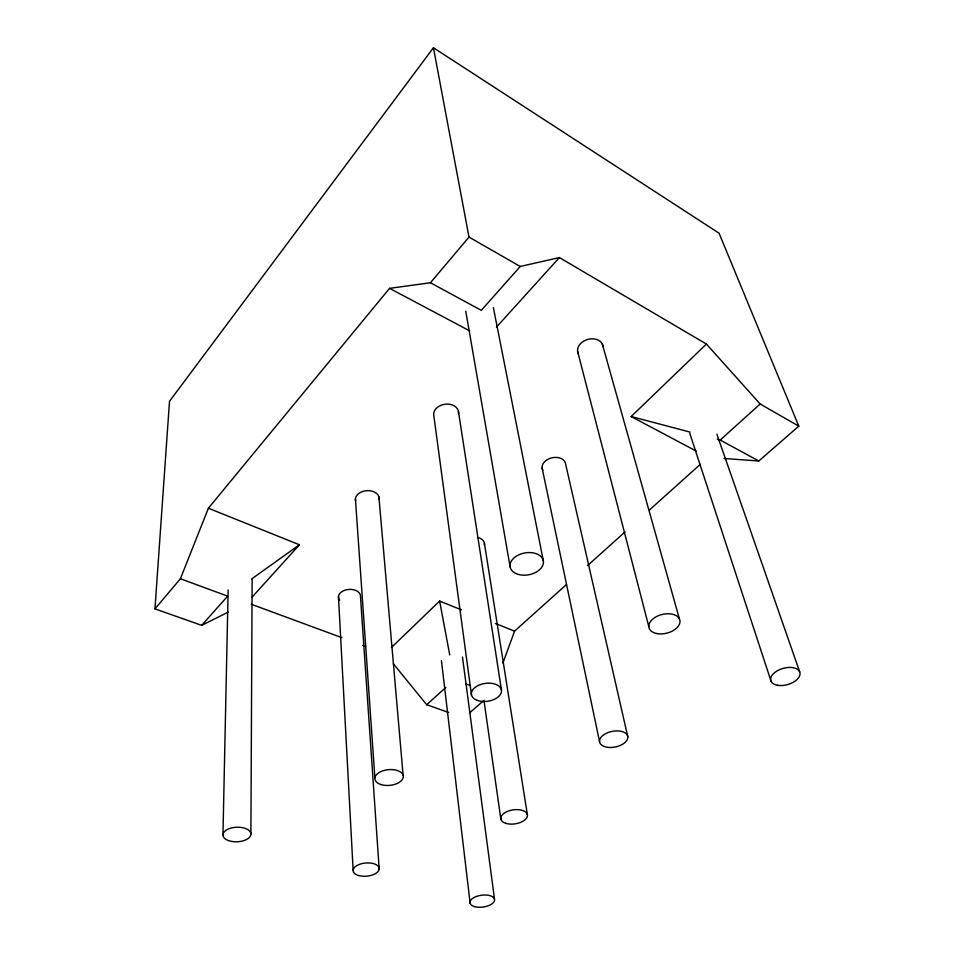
<?xml version="1.0" encoding="UTF-8"?>
<svg xmlns="http://www.w3.org/2000/svg" width="955" height="955" viewBox="0 0 955 955"><rect width="100%" height="100%" fill="white"/><g stroke="black" fill="none" stroke-linecap="round" stroke-linejoin="round"><path stroke-width="1.43" d="M250.89 834.145A13.979 7.282 -2.4 0 0 230.024 828.379A13.979 7.282 -2.4 0 0 229.845 841.009A13.979 7.282 -2.4 0 0 250.89 834.145L252.132 579.709M222.957 834.98L228.138 589.987M228.376 612.024L201.696 625.358L154.961 608.872L169.501 401.291L433.439 47.75L719.055 233.199L798.798 426.157L758.795 460.99L724.009 458.495M502.939 663.033L514.554 631.16L566.518 584.484M154.961 608.872L180.411 578.742L208.393 508.215L389.568 288.362L430.442 282.74L481.296 310.351L520.248 266.469L559.403 257.575L706.413 344.051L760.156 404.001L798.798 426.157M430.442 282.74L469.001 237.091L433.439 47.75M201.696 625.358L227.636 596.147L180.411 578.742M251.989 597.221L299.44 544.78L208.393 508.215M496.469 327.111L559.403 257.575M391.514 647.418L439.622 601.065L461.42 609.827M696.326 451.13L631.16 416.547L706.413 344.051M393.412 663.821L426.682 704.718L445.878 687.421M717.324 439.276L720.201 440.04L760.156 404.001M587.528 565.611L625.131 531.84M649.46 509.994L700.325 464.309M469.478 712.979L484.006 700.325M251.571 579.028L299.44 544.78M631.16 416.547L690.035 432.078M426.682 704.718L448.731 712.502M251.225 604.217L341.866 637.654M362.781 645.365L365.574 646.392M465.491 683.804L469.657 685.344M495.478 623.496L514.554 631.16M389.568 288.362L469.717 330.884M720.201 440.04L758.795 460.99M469.001 237.091L520.248 266.469M716.895 434.191L799.693 671.866M689.761 433.307L771.067 681.237M602.366 344.194L679.363 618.768M577.572 351.225L648.803 626.599M627.817 736.842A14.349 7.962 -11.2 0 0 605.948 733.476A14.349 7.962 -11.2 0 0 607.261 747.252A14.349 7.962 -11.2 0 0 627.817 736.842L565.599 463.975A11.926 8.392 -12.5 0 0 551.226 457.994A11.926 8.392 -12.5 0 0 542.834 470.194M542.13 468.117L599.549 741.665M493.377 307.594L543.371 561.062A16.88 11.078 -10.3 0 1 519.842 574.767A16.88 11.078 -10.3 0 1 516.965 555.786A16.88 11.078 -10.3 0 1 543.371 561.062M439.622 601.065L449.745 654.963M465.765 311.199L510.113 566.876M484.376 543.001L527.375 814.663M458.436 411.33L501.423 689.832M484.101 701.424L500.85 819.151M471.472 694.989L433.821 415.712A12.511 9.299 -8.2 0 1 445.866 404.144A12.511 9.299 -8.2 0 1 458.484 413.754M462.483 657.028L494.499 899.121M441.437 660.657L470.123 903.203M378.908 496.97L403.106 775.174M355.415 498.916L374.885 777.895M379.183 869.193A13.095 6.601 -5.3 0 0 360.501 864.024A13.095 6.601 -5.3 0 0 358.817 875.58A13.095 6.601 -5.3 0 0 379.183 869.193L360.477 596.589A11.042 7.163 -4 0 0 347.25 589.629A11.042 7.163 -4 0 0 339.646 600.229M338.464 596.636L353.135 870.101M578.276 353.684A12.988 9.801 -16.5 0 1 587.695 339.419A12.988 9.801 -16.5 0 1 603.023 346.665M355.63 501.077A11.878 8.32 -4.4 0 1 366.517 490.679A11.878 8.32 -4.4 0 1 379.087 499.131M477.5 537.498A11.305 7.592 -8.5 0 1 484.376 544.995M656.945 633.571A15.901 9.634 -13.7 0 0 679.996 621.204A15.901 9.634 -13.7 0 0 656.252 616.691A15.901 9.634 -13.7 0 0 656.945 633.571M777.513 685.284A15.089 8.404 -15.7 0 0 800.039 674.039A15.089 8.404 -15.7 0 0 778.504 670.147A15.089 8.404 -15.7 0 0 777.513 685.284M380.914 784.544A14.277 7.891 -5.6 0 0 403.261 777.227A14.277 7.891 -5.6 0 0 383.062 770.745A14.277 7.891 -5.6 0 0 380.914 784.544M474.766 906.653A12.379 5.969 -7.6 0 0 494.487 900.696A12.379 5.969 -7.6 0 0 477.655 896.041A12.379 5.969 -7.6 0 0 474.766 906.653M505.732 823.306A13.454 7.055 -8.5 0 0 527.291 816.525A13.454 7.055 -8.5 0 0 509.266 810.747A13.454 7.055 -8.5 0 0 505.732 823.306M477.13 700.349A15.208 9.013 -8.3 0 0 501.387 692.196A15.208 9.013 -8.3 0 0 480.771 684.46A15.208 9.013 -8.3 0 0 477.13 700.349"/></g></svg>
